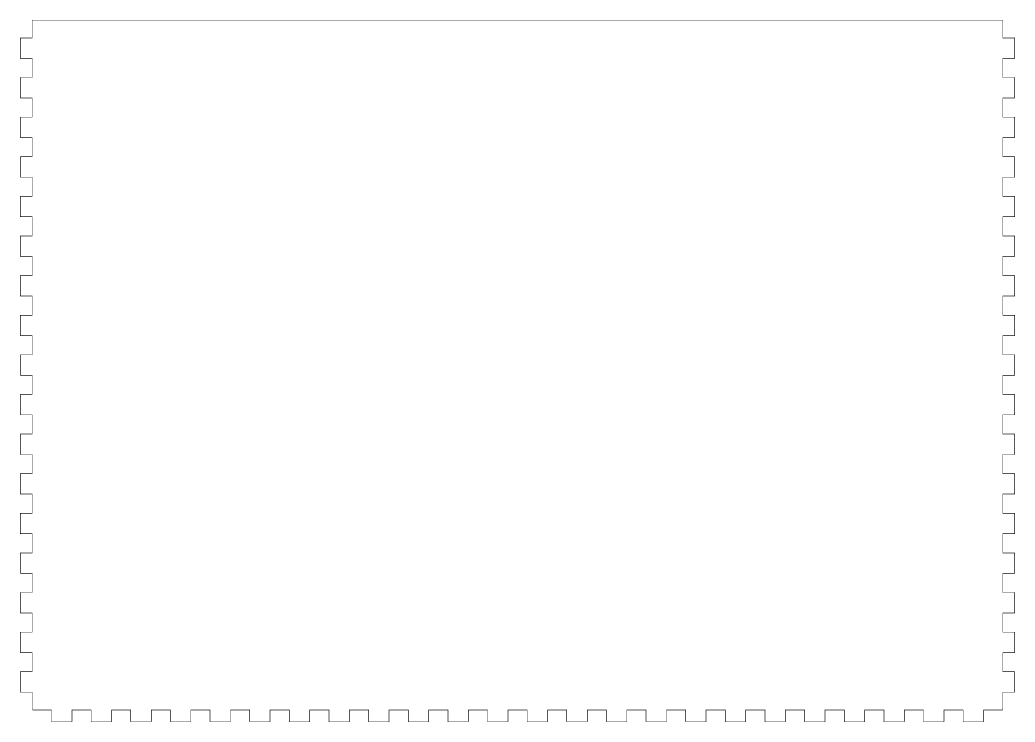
# Model space of a CAD drawing. Extents: x 1 to 1340, y 1 to 615.
# Drawn here: x 0.9 to 334.3, y 1.2 to 236.6 of the extents above; entities that cross this region are included whole.
import ezdxf

# ---------------------------------------------------------------- set-up
doc = ezdxf.new("R2010")
doc.units = 0
doc.layers.get('0').update_dxf_attribs({"linetype": 'CONTINUOUS'})

msp = doc.modelspace()

# ---------------------------------------------------------------- linework, layer by layer
at = {"color": 0, "const_width": 0.2}
for points in [[(5.07118, 236.472), (5.05326, 236.472), (4.99953, 236.442), (4.97057, 236.389), (4.97057, 236.371)], [(4.97057, 236.371), (4.97057, 230.431)], [(330.072, 236.472), (5.07118, 236.472)], [(330.172, 236.371), (330.172, 236.389), (330.142, 236.442), (330.089, 236.472), (330.072, 236.472)], [(330.172, 230.431), (330.172, 236.371)], [(5.07118, 230.532), (1.07074, 230.532), (1.05282, 230.532), (0.99908, 230.503), (0.97014, 230.449), (0.97014, 230.431)], [(0.97014, 230.431), (0.97014, 223.792), (0.97014, 223.775), (0.99908, 223.722), (1.05282, 223.691), (1.07074, 223.691)], [(4.97057, 230.431), (4.97057, 230.449), (4.99953, 230.503), (5.05326, 230.532), (5.07118, 230.532)], [(334.072, 230.532), (330.072, 230.532), (330.089, 230.532), (330.142, 230.503), (330.172, 230.449), (330.172, 230.431)], [(334.173, 223.792), (334.173, 230.431), (334.173, 230.449), (334.143, 230.503), (334.089, 230.532), (334.072, 230.532)], [(1.07074, 223.691), (5.07118, 223.691), (5.05326, 223.691), (4.99953, 223.722), (4.97057, 223.775), (4.97057, 223.792)], [(4.97057, 223.792), (4.97057, 217.153)], [(330.172, 223.792), (330.172, 223.775), (330.142, 223.722), (330.089, 223.691), (330.072, 223.691)], [(330.072, 223.691), (334.072, 223.691), (334.089, 223.691), (334.143, 223.722), (334.173, 223.775), (334.173, 223.792)], [(330.172, 217.153), (330.172, 223.792)], [(5.07118, 217.253), (1.07074, 217.253), (1.05282, 217.253), (0.99908, 217.224), (0.97014, 217.171), (0.97014, 217.153)], [(0.97014, 217.153), (0.97014, 210.513), (0.97014, 210.497), (0.99908, 210.443), (1.05282, 210.413), (1.07074, 210.413)], [(4.97057, 217.153), (4.97057, 217.171), (4.99953, 217.224), (5.05326, 217.253), (5.07118, 217.253)], [(334.072, 217.253), (330.072, 217.253), (330.089, 217.253), (330.142, 217.224), (330.172, 217.171), (330.172, 217.153)], [(334.173, 210.513), (334.173, 217.153), (334.173, 217.171), (334.143, 217.224), (334.089, 217.253), (334.072, 217.253)], [(1.07074, 210.413), (5.07118, 210.413), (5.05326, 210.413), (4.99953, 210.443), (4.97057, 210.497), (4.97057, 210.513)], [(4.97057, 210.513), (4.97057, 203.874)], [(330.172, 210.513), (330.172, 210.497), (330.142, 210.443), (330.089, 210.413), (330.072, 210.413)], [(330.072, 210.413), (334.072, 210.413), (334.089, 210.413), (334.143, 210.443), (334.173, 210.497), (334.173, 210.513)], [(330.172, 203.874), (330.172, 210.513)], [(5.07118, 203.974), (1.07074, 203.974), (1.05282, 203.974), (0.99908, 203.945), (0.97014, 203.892), (0.97014, 203.874)], [(0.97014, 203.874), (0.97014, 197.235), (0.97014, 197.218), (0.99908, 197.164), (1.05282, 197.134), (1.07074, 197.134)], [(4.97057, 203.874), (4.97057, 203.892), (4.99953, 203.945), (5.05326, 203.974), (5.07118, 203.974)], [(334.072, 203.974), (330.072, 203.974), (330.089, 203.974), (330.142, 203.945), (330.172, 203.892), (330.172, 203.874)], [(334.173, 197.235), (334.173, 203.874), (334.173, 203.892), (334.143, 203.945), (334.089, 203.974), (334.072, 203.974)], [(1.07074, 197.134), (5.07118, 197.134), (5.05326, 197.134), (4.99953, 197.164), (4.97057, 197.218), (4.97057, 197.235)], [(4.97057, 197.235), (4.97057, 190.595)], [(330.172, 197.235), (330.172, 197.218), (330.142, 197.164), (330.089, 197.134), (330.072, 197.134)], [(330.072, 197.134), (334.072, 197.134), (334.089, 197.134), (334.143, 197.164), (334.173, 197.218), (334.173, 197.235)], [(330.172, 190.595), (330.172, 197.235)], [(5.07118, 190.696), (1.07074, 190.696), (1.05282, 190.696), (0.99908, 190.667), (0.97014, 190.613), (0.97014, 190.595)], [(0.97014, 190.595), (0.97014, 183.956), (0.97014, 183.939), (0.99908, 183.885), (1.05282, 183.855), (1.07074, 183.855)], [(4.97057, 190.595), (4.97057, 190.613), (4.99953, 190.667), (5.05326, 190.696), (5.07118, 190.696)], [(334.072, 190.696), (330.072, 190.696), (330.089, 190.696), (330.142, 190.667), (330.172, 190.613), (330.172, 190.595)], [(334.173, 183.956), (334.173, 190.595), (334.173, 190.613), (334.143, 190.667), (334.089, 190.696), (334.072, 190.696)], [(1.07074, 183.855), (5.07118, 183.855), (5.05326, 183.855), (4.99953, 183.885), (4.97057, 183.939), (4.97057, 183.956)], [(4.97057, 183.956), (4.97057, 177.316)], [(330.172, 183.956), (330.172, 183.939), (330.142, 183.885), (330.089, 183.855), (330.072, 183.855)], [(330.072, 183.855), (334.072, 183.855), (334.089, 183.855), (334.143, 183.885), (334.173, 183.939), (334.173, 183.956)], [(330.172, 177.316), (330.172, 183.956)], [(5.07118, 177.417), (1.07074, 177.417), (1.05282, 177.417), (0.99908, 177.388), (0.97014, 177.334), (0.97014, 177.316)], [(0.97014, 177.316), (0.97014, 170.677), (0.97014, 170.66), (0.99908, 170.607), (1.05282, 170.576), (1.07074, 170.576)], [(4.97057, 177.316), (4.97057, 177.334), (4.99953, 177.388), (5.05326, 177.417), (5.07118, 177.417)], [(334.072, 177.417), (330.072, 177.417), (330.089, 177.417), (330.142, 177.388), (330.172, 177.334), (330.172, 177.316)], [(334.173, 170.677), (334.173, 177.316), (334.173, 177.334), (334.143, 177.388), (334.089, 177.417), (334.072, 177.417)], [(1.07074, 170.576), (5.07118, 170.576), (5.05326, 170.576), (4.99953, 170.607), (4.97057, 170.66), (4.97057, 170.677)], [(4.97057, 170.677), (4.97057, 164.037)], [(330.172, 170.677), (330.172, 170.66), (330.142, 170.607), (330.089, 170.576), (330.072, 170.576)], [(330.072, 170.576), (334.072, 170.576), (334.089, 170.576), (334.143, 170.607), (334.173, 170.66), (334.173, 170.677)], [(330.172, 164.037), (330.172, 170.677)], [(5.07118, 164.138), (1.07074, 164.138), (1.05282, 164.138), (0.99908, 164.109), (0.97014, 164.055), (0.97014, 164.037)], [(0.97014, 164.037), (0.97014, 157.398), (0.97014, 157.382), (0.99908, 157.328), (1.05282, 157.298), (1.07074, 157.298)], [(4.97057, 164.037), (4.97057, 164.055), (4.99953, 164.109), (5.05326, 164.138), (5.07118, 164.138)], [(334.072, 164.138), (330.072, 164.138), (330.089, 164.138), (330.142, 164.109), (330.172, 164.055), (330.172, 164.037)], [(334.173, 157.398), (334.173, 164.037), (334.173, 164.055), (334.143, 164.109), (334.089, 164.138), (334.072, 164.138)], [(1.07074, 157.298), (5.07118, 157.298), (5.05326, 157.298), (4.99953, 157.328), (4.97057, 157.382), (4.97057, 157.398)], [(4.97057, 157.398), (4.97057, 150.759)], [(330.172, 157.398), (330.172, 157.382), (330.142, 157.328), (330.089, 157.298), (330.072, 157.298)], [(330.072, 157.298), (334.072, 157.298), (334.089, 157.298), (334.143, 157.328), (334.173, 157.382), (334.173, 157.398)], [(330.172, 150.759), (330.172, 157.398)], [(5.07118, 150.859), (1.07074, 150.859), (1.05282, 150.859), (0.99908, 150.83), (0.97014, 150.777), (0.97014, 150.759)], [(0.97014, 150.759), (0.97014, 144.119), (0.97014, 144.103), (0.99908, 144.049), (1.05282, 144.019), (1.07074, 144.019)], [(4.97057, 150.759), (4.97057, 150.777), (4.99953, 150.83), (5.05326, 150.859), (5.07118, 150.859)], [(334.072, 150.859), (330.072, 150.859), (330.089, 150.859), (330.142, 150.83), (330.172, 150.777), (330.172, 150.759)], [(334.173, 144.119), (334.173, 150.759), (334.173, 150.777), (334.143, 150.83), (334.089, 150.859), (334.072, 150.859)], [(1.07074, 144.019), (5.07118, 144.019), (5.05326, 144.019), (4.99953, 144.049), (4.97057, 144.103), (4.97057, 144.119)], [(4.97057, 144.119), (4.97057, 137.48)], [(330.172, 144.119), (330.172, 144.103), (330.142, 144.049), (330.089, 144.019), (330.072, 144.019)], [(330.072, 144.019), (334.072, 144.019), (334.089, 144.019), (334.143, 144.049), (334.173, 144.103), (334.173, 144.119)], [(330.172, 137.48), (330.172, 144.119)], [(5.07118, 137.581), (1.07074, 137.581), (1.05282, 137.581), (0.99908, 137.552), (0.97014, 137.498), (0.97014, 137.48)], [(0.97014, 137.48), (0.97014, 130.841), (0.97014, 130.824), (0.99908, 130.77), (1.05282, 130.74), (1.07074, 130.74)], [(4.97057, 137.48), (4.97057, 137.498), (4.99953, 137.552), (5.05326, 137.581), (5.07118, 137.581)], [(334.072, 137.581), (330.072, 137.581), (330.089, 137.581), (330.142, 137.552), (330.172, 137.498), (330.172, 137.48)], [(334.173, 130.841), (334.173, 137.48), (334.173, 137.498), (334.143, 137.552), (334.089, 137.581), (334.072, 137.581)], [(1.07074, 130.74), (5.07118, 130.74), (5.05326, 130.74), (4.99953, 130.77), (4.97057, 130.824), (4.97057, 130.841)], [(4.97057, 130.841), (4.97057, 124.201)], [(330.172, 130.841), (330.172, 130.824), (330.142, 130.77), (330.089, 130.74), (330.072, 130.74)], [(330.072, 130.74), (334.072, 130.74), (334.089, 130.74), (334.143, 130.77), (334.173, 130.824), (334.173, 130.841)], [(330.172, 124.201), (330.172, 130.841)], [(5.07118, 124.302), (1.07074, 124.302), (1.05282, 124.302), (0.99908, 124.273), (0.97014, 124.219), (0.97014, 124.201)], [(0.97014, 124.201), (0.97014, 117.562), (0.97014, 117.545), (0.99908, 117.492), (1.05282, 117.461), (1.07074, 117.461)], [(4.97057, 124.201), (4.97057, 124.219), (4.99953, 124.273), (5.05326, 124.302), (5.07118, 124.302)], [(334.072, 124.302), (330.072, 124.302), (330.089, 124.302), (330.142, 124.273), (330.172, 124.219), (330.172, 124.201)], [(334.173, 117.562), (334.173, 124.201), (334.173, 124.219), (334.143, 124.273), (334.089, 124.302), (334.072, 124.302)], [(1.07074, 117.461), (5.07118, 117.461), (5.05326, 117.461), (4.99953, 117.492), (4.97057, 117.545), (4.97057, 117.562)], [(4.97057, 117.562), (4.97057, 110.923)], [(330.172, 117.562), (330.172, 117.545), (330.142, 117.492), (330.089, 117.461), (330.072, 117.461)], [(330.072, 117.461), (334.072, 117.461), (334.089, 117.461), (334.143, 117.492), (334.173, 117.545), (334.173, 117.562)], [(330.172, 110.923), (330.172, 117.562)], [(5.07118, 111.023), (1.07074, 111.023), (1.05282, 111.023), (0.99908, 110.994), (0.97014, 110.94), (0.97014, 110.923)], [(0.97014, 110.923), (0.97014, 104.283), (0.97014, 104.267), (0.99908, 104.213), (1.05282, 104.182), (1.07074, 104.182)], [(4.97057, 110.923), (4.97057, 110.94), (4.99953, 110.994), (5.05326, 111.023), (5.07118, 111.023)], [(334.072, 111.023), (330.072, 111.023), (330.089, 111.023), (330.142, 110.994), (330.172, 110.94), (330.172, 110.923)], [(334.173, 104.283), (334.173, 110.923), (334.173, 110.94), (334.143, 110.994), (334.089, 111.023), (334.072, 111.023)], [(1.07074, 104.182), (5.07118, 104.182), (5.05326, 104.182), (4.99953, 104.213), (4.97057, 104.267), (4.97057, 104.283)], [(4.97057, 104.283), (4.97057, 97.6436)], [(330.172, 104.283), (330.172, 104.267), (330.142, 104.213), (330.089, 104.182), (330.072, 104.182)], [(330.072, 104.182), (334.072, 104.182), (334.089, 104.182), (334.143, 104.213), (334.173, 104.267), (334.173, 104.283)], [(330.172, 97.6436), (330.172, 104.283)], [(5.07118, 97.7441), (1.07074, 97.7441), (1.05282, 97.7441), (0.99908, 97.7152), (0.97014, 97.6616), (0.97014, 97.6436)], [(0.97014, 97.6436), (0.97014, 91.0043), (0.97014, 90.9877), (0.99908, 90.9341), (1.05282, 90.9038), (1.07074, 90.9038)], [(4.97057, 97.6436), (4.97057, 97.6616), (4.99953, 97.7152), (5.05326, 97.7441), (5.07118, 97.7441)], [(334.072, 97.7441), (330.072, 97.7441), (330.089, 97.7441), (330.142, 97.7152), (330.172, 97.6616), (330.172, 97.6436)], [(334.173, 91.0043), (334.173, 97.6436), (334.173, 97.6616), (334.143, 97.7152), (334.089, 97.7441), (334.072, 97.7441)], [(1.07074, 90.9038), (5.07118, 90.9038), (5.05326, 90.9038), (4.99953, 90.9341), (4.97057, 90.9877), (4.97057, 91.0043)], [(4.97057, 91.0043), (4.97057, 84.365)], [(330.172, 91.0043), (330.172, 90.9877), (330.142, 90.9341), (330.089, 90.9038), (330.072, 90.9038)], [(330.072, 90.9038), (334.072, 90.9038), (334.089, 90.9038), (334.143, 90.9341), (334.173, 90.9877), (334.173, 91.0043)], [(330.172, 84.365), (330.172, 91.0043)], [(5.07118, 84.4656), (1.07074, 84.4656), (1.05282, 84.4656), (0.99908, 84.4367), (0.97014, 84.3827), (0.97014, 84.365)], [(0.97014, 84.365), (0.97014, 77.7254), (0.97014, 77.7088), (0.99908, 77.6552), (1.05282, 77.6249), (1.07074, 77.6249)], [(4.97057, 84.365), (4.97057, 84.3827), (4.99953, 84.4367), (5.05326, 84.4656), (5.07118, 84.4656)], [(334.072, 84.4656), (330.072, 84.4656), (330.089, 84.4656), (330.142, 84.4367), (330.172, 84.3827), (330.172, 84.365)], [(334.173, 77.7254), (334.173, 84.365), (334.173, 84.3827), (334.143, 84.4367), (334.089, 84.4656), (334.072, 84.4656)], [(1.07074, 77.6249), (5.07118, 77.6249), (5.05326, 77.6249), (4.99953, 77.6552), (4.97057, 77.7088), (4.97057, 77.7254)], [(4.97057, 77.7254), (4.97057, 71.0861)], [(330.172, 77.7254), (330.172, 77.7088), (330.142, 77.6552), (330.089, 77.6249), (330.072, 77.6249)], [(330.072, 77.6249), (334.072, 77.6249), (334.089, 77.6249), (334.143, 77.6552), (334.173, 77.7088), (334.173, 77.7254)], [(330.172, 71.0861), (330.172, 77.7254)], [(5.07118, 71.1867), (1.07074, 71.1867), (1.05282, 71.1867), (0.99908, 71.1577), (0.97014, 71.1041), (0.97014, 71.0861)], [(0.97014, 71.0861), (0.97014, 64.4469), (0.97014, 64.4303), (0.99908, 64.3763), (1.05282, 64.346), (1.07074, 64.346)], [(4.97057, 71.0861), (4.97057, 71.1041), (4.99953, 71.1577), (5.05326, 71.1867), (5.07118, 71.1867)], [(334.072, 71.1867), (330.072, 71.1867), (330.089, 71.1867), (330.142, 71.1577), (330.172, 71.1041), (330.172, 71.0861)], [(334.173, 64.4469), (334.173, 71.0861), (334.173, 71.1041), (334.143, 71.1577), (334.089, 71.1867), (334.072, 71.1867)], [(1.07074, 64.346), (5.07118, 64.346), (5.05326, 64.346), (4.99953, 64.3763), (4.97057, 64.4303), (4.97057, 64.4469)], [(4.97057, 64.4469), (4.97057, 57.8072)], [(330.172, 64.4469), (330.172, 64.4303), (330.142, 64.3763), (330.089, 64.346), (330.072, 64.346)], [(330.072, 64.346), (334.072, 64.346), (334.089, 64.346), (334.143, 64.3763), (334.173, 64.4303), (334.173, 64.4469)], [(330.172, 57.8072), (330.172, 64.4469)], [(5.07118, 57.9078), (1.07074, 57.9078), (1.05282, 57.9078), (0.99908, 57.8788), (0.97014, 57.8252), (0.97014, 57.8072)], [(0.97014, 57.8072), (0.97014, 51.1679), (0.97014, 51.1514), (0.99908, 51.0977), (1.05282, 51.0674), (1.07074, 51.0674)], [(4.97057, 57.8072), (4.97057, 57.8252), (4.99953, 57.8788), (5.05326, 57.9078), (5.07118, 57.9078)], [(334.072, 57.9078), (330.072, 57.9078), (330.089, 57.9078), (330.142, 57.8788), (330.172, 57.8252), (330.172, 57.8072)], [(334.173, 51.1679), (334.173, 57.8072), (334.173, 57.8252), (334.143, 57.8788), (334.089, 57.9078), (334.072, 57.9078)], [(1.07074, 51.0674), (5.07118, 51.0674), (5.05326, 51.0674), (4.99953, 51.0977), (4.97057, 51.1514), (4.97057, 51.1679)], [(4.97057, 51.1679), (4.97057, 44.5287)], [(330.172, 51.1679), (330.172, 51.1514), (330.142, 51.0977), (330.089, 51.0674), (330.072, 51.0674)], [(330.072, 51.0674), (334.072, 51.0674), (334.089, 51.0674), (334.143, 51.0977), (334.173, 51.1514), (334.173, 51.1679)], [(330.172, 44.5287), (330.172, 51.1679)], [(5.07118, 44.6292), (1.07074, 44.6292), (1.05282, 44.6292), (0.99908, 44.6003), (0.97014, 44.5463), (0.97014, 44.5287)], [(0.97014, 44.5287), (0.97014, 37.889), (0.97014, 37.8725), (0.99908, 37.8188), (1.05282, 37.7885), (1.07074, 37.7885)], [(4.97057, 44.5287), (4.97057, 44.5463), (4.99953, 44.6003), (5.05326, 44.6292), (5.07118, 44.6292)], [(334.072, 44.6292), (330.072, 44.6292), (330.089, 44.6292), (330.142, 44.6003), (330.172, 44.5463), (330.172, 44.5287)], [(334.173, 37.889), (334.173, 44.5287), (334.173, 44.5463), (334.143, 44.6003), (334.089, 44.6292), (334.072, 44.6292)], [(1.07074, 37.7885), (5.07118, 37.7885), (5.05326, 37.7885), (4.99953, 37.8188), (4.97057, 37.8725), (4.97057, 37.889)], [(4.97057, 37.889), (4.97057, 31.2498)], [(330.172, 37.889), (330.172, 37.8725), (330.142, 37.8188), (330.089, 37.7885), (330.072, 37.7885)], [(330.072, 37.7885), (334.072, 37.7885), (334.089, 37.7885), (334.143, 37.8188), (334.173, 37.8725), (334.173, 37.889)], [(330.172, 31.2498), (330.172, 37.889)], [(5.07118, 31.3504), (1.07074, 31.3504), (1.05282, 31.3504), (0.99908, 31.3214), (0.97014, 31.2677), (0.97014, 31.2498)], [(0.97014, 31.2498), (0.97014, 24.6104), (0.97014, 24.5938), (0.99908, 24.5401), (1.05282, 24.5098), (1.07074, 24.5098)], [(4.97057, 31.2498), (4.97057, 31.2677), (4.99953, 31.3214), (5.05326, 31.3504), (5.07118, 31.3504)], [(334.072, 31.3504), (330.072, 31.3504), (330.089, 31.3504), (330.142, 31.3214), (330.172, 31.2677), (330.172, 31.2498)], [(334.173, 24.6104), (334.173, 31.2498), (334.173, 31.2677), (334.143, 31.3214), (334.089, 31.3504), (334.072, 31.3504)], [(1.07074, 24.5098), (5.07118, 24.5098), (5.05326, 24.5098), (4.99953, 24.5401), (4.97057, 24.5938), (4.97057, 24.6104)], [(4.97057, 24.6104), (4.97057, 17.971)], [(330.172, 24.6104), (330.172, 24.5938), (330.142, 24.5401), (330.089, 24.5098), (330.072, 24.5098)], [(330.072, 24.5098), (334.072, 24.5098), (334.089, 24.5098), (334.143, 24.5401), (334.173, 24.5938), (334.173, 24.6104)], [(330.172, 17.971), (330.172, 24.6104)], [(5.07118, 18.0716), (1.07074, 18.0716), (1.05282, 18.0716), (0.99908, 18.0426), (0.97014, 17.9889), (0.97014, 17.971)], [(0.97014, 17.971), (0.97014, 11.3316), (0.97014, 11.3151), (0.99908, 11.2613), (1.05282, 11.231), (1.07074, 11.231)], [(4.97057, 17.971), (4.97057, 17.9889), (4.99953, 18.0426), (5.05326, 18.0716), (5.07118, 18.0716)], [(334.072, 18.0716), (330.072, 18.0716), (330.089, 18.0716), (330.142, 18.0426), (330.172, 17.9889), (330.172, 17.971)], [(334.173, 11.3316), (334.173, 17.971), (334.173, 17.9889), (334.143, 18.0426), (334.089, 18.0716), (334.072, 18.0716)], [(1.07074, 11.231), (5.07118, 11.231), (5.05326, 11.231), (4.99953, 11.2613), (4.97057, 11.3151), (4.97057, 11.3316)], [(4.97057, 11.3316), (4.97057, 5.39228)], [(330.172, 11.3316), (330.172, 11.3151), (330.142, 11.2613), (330.089, 11.231), (330.072, 11.231)], [(330.072, 11.231), (334.072, 11.231), (334.089, 11.231), (334.143, 11.2613), (334.173, 11.3151), (334.173, 11.3316)], [(330.172, 5.39228), (330.172, 11.3316)], [(4.97057, 5.39228), (4.97057, 5.37573), (4.99953, 5.32197), (5.05326, 5.29167), (5.07118, 5.29167)], [(5.10011, 5.29167), (11.5604, 5.29167)], [(11.5604, 5.29167), (11.5425, 5.29167), (11.4887, 5.32197), (11.4598, 5.37573), (11.4598, 5.39228)], [(11.4598, 5.39228), (11.4598, 1.39182), (11.4598, 1.37528), (11.4887, 1.32154), (11.5425, 1.29122), (11.5604, 1.29122)], [(18.3003, 1.39182), (18.3003, 5.39228), (18.3003, 5.37573), (18.27, 5.32197), (18.2163, 5.29167), (18.1997, 5.29167)], [(18.1997, 5.29167), (24.8392, 5.29167)], [(24.8392, 5.29167), (24.8212, 5.29167), (24.7675, 5.32197), (24.7385, 5.37573), (24.7385, 5.39228)], [(24.7385, 5.39228), (24.7385, 1.39182), (24.7385, 1.37528), (24.7675, 1.32154), (24.8212, 1.29122), (24.8392, 1.29122)], [(31.5791, 1.39182), (31.5791, 5.39228), (31.5791, 5.37573), (31.5488, 5.32197), (31.495, 5.29167), (31.4785, 5.29167)], [(31.4785, 5.29167), (38.118, 5.29167)], [(38.118, 5.29167), (38.1, 5.29167), (38.0464, 5.32197), (38.0174, 5.37573), (38.0174, 5.39228)], [(38.0174, 5.39228), (38.0174, 1.39182), (38.0174, 1.37528), (38.0464, 1.32154), (38.1, 1.29122), (38.118, 1.29122)], [(44.8578, 1.39182), (44.8578, 5.39228), (44.8578, 5.37573), (44.8275, 5.32197), (44.7738, 5.29167), (44.7573, 5.29167)], [(44.7573, 5.29167), (51.3965, 5.29167)], [(51.3965, 5.29167), (51.3789, 5.29167), (51.3249, 5.32197), (51.296, 5.37573), (51.296, 5.39228)], [(51.296, 5.39228), (51.296, 1.39182), (51.296, 1.37528), (51.3249, 1.32154), (51.3789, 1.29122), (51.3965, 1.29122)], [(58.1367, 1.39182), (58.1367, 5.39228), (58.1367, 5.37573), (58.1064, 5.32197), (58.0528, 5.29167), (58.0362, 5.29167)], [(58.0362, 5.29167), (64.6755, 5.29167)], [(64.6755, 5.29167), (64.6575, 5.29167), (64.6038, 5.32197), (64.5749, 5.37573), (64.5749, 5.39228)], [(64.5749, 5.39228), (64.5749, 1.39182), (64.5749, 1.37528), (64.6038, 1.32154), (64.6575, 1.29122), (64.6755, 1.29122)], [(71.4156, 1.39182), (71.4156, 5.39228), (71.4156, 5.37573), (71.3853, 5.32197), (71.3313, 5.29167), (71.3147, 5.29167)], [(71.3147, 5.29167), (77.9544, 5.29167)], [(77.9544, 5.29167), (77.9364, 5.29167), (77.8828, 5.32197), (77.8538, 5.37573), (77.8538, 5.39228)], [(77.8538, 5.39228), (77.8538, 1.39182), (77.8538, 1.37528), (77.8828, 1.32154), (77.9364, 1.29122), (77.9544, 1.29122)], [(84.6942, 1.39182), (84.6942, 5.39228), (84.6942, 5.37573), (84.6638, 5.32197), (84.6102, 5.29167), (84.5936, 5.29167)], [(84.5936, 5.29167), (91.2329, 5.29167)], [(91.2329, 5.29167), (91.2153, 5.29167), (91.1613, 5.32197), (91.1324, 5.37573), (91.1324, 5.39228)], [(91.1324, 5.39228), (91.1324, 1.39182), (91.1324, 1.37528), (91.1613, 1.32154), (91.2153, 1.29122), (91.2329, 1.29122)], [(97.9731, 1.39182), (97.9731, 5.39228), (97.9731, 5.37573), (97.9428, 5.32197), (97.8888, 5.29167), (97.8725, 5.29167)], [(97.8725, 5.29167), (104.512, 5.29167)], [(104.512, 5.29167), (104.494, 5.29167), (104.44, 5.32197), (104.411, 5.37573), (104.411, 5.39228)], [(104.411, 5.39228), (104.411, 1.39182), (104.411, 1.37528), (104.44, 1.32154), (104.494, 1.29122), (104.512, 1.29122)], [(111.252, 1.39182), (111.252, 5.39228), (111.252, 5.37573), (111.221, 5.32197), (111.168, 5.29167), (111.151, 5.29167)], [(111.151, 5.29167), (117.791, 5.29167)], [(117.791, 5.29167), (117.773, 5.29167), (117.719, 5.32197), (117.69, 5.37573), (117.69, 5.39228)], [(117.69, 5.39228), (117.69, 1.39182), (117.69, 1.37528), (117.719, 1.32154), (117.773, 1.29122), (117.791, 1.29122)], [(124.531, 1.39182), (124.531, 5.39228), (124.531, 5.37573), (124.5, 5.32197), (124.447, 5.29167), (124.43, 5.29167)], [(124.43, 5.29167), (131.069, 5.29167)], [(131.069, 5.29167), (131.051, 5.29167), (130.998, 5.32197), (130.969, 5.37573), (130.969, 5.39228)], [(130.969, 5.39228), (130.969, 1.39182), (130.969, 1.37528), (130.998, 1.32154), (131.051, 1.29122), (131.069, 1.29122)], [(137.809, 1.39182), (137.809, 5.39228), (137.809, 5.37573), (137.779, 5.32197), (137.725, 5.29167), (137.709, 5.29167)], [(137.709, 5.29167), (144.348, 5.29167)], [(144.348, 5.29167), (144.33, 5.29167), (144.277, 5.32197), (144.248, 5.37573), (144.248, 5.39228)], [(144.248, 5.39228), (144.248, 1.39182), (144.248, 1.37528), (144.277, 1.32154), (144.33, 1.29122), (144.348, 1.29122)], [(151.088, 1.39182), (151.088, 5.39228), (151.088, 5.37573), (151.058, 5.32197), (151.004, 5.29167), (150.987, 5.29167)], [(150.987, 5.29167), (157.627, 5.29167)], [(157.627, 5.29167), (157.609, 5.29167), (157.555, 5.32197), (157.526, 5.37573), (157.526, 5.39228)], [(157.526, 5.39228), (157.526, 1.39182), (157.526, 1.37528), (157.555, 1.32154), (157.609, 1.29122), (157.627, 1.29122)], [(164.367, 1.39182), (164.367, 5.39228), (164.367, 5.37573), (164.337, 5.32197), (164.283, 5.29167), (164.266, 5.29167)], [(164.266, 5.29167), (170.906, 5.29167)], [(170.906, 5.29167), (170.888, 5.29167), (170.834, 5.32197), (170.805, 5.37573), (170.805, 5.39228)], [(170.805, 5.39228), (170.805, 1.39182), (170.805, 1.37528), (170.834, 1.32154), (170.888, 1.29122), (170.906, 1.29122)], [(177.646, 1.39182), (177.646, 5.39228), (177.646, 5.37573), (177.615, 5.32197), (177.562, 5.29167), (177.545, 5.29167)], [(177.545, 5.29167), (184.185, 5.29167)], [(184.185, 5.29167), (184.167, 5.29167), (184.113, 5.32197), (184.084, 5.37573), (184.084, 5.39228)], [(184.084, 5.39228), (184.084, 1.39182), (184.084, 1.37528), (184.113, 1.32154), (184.167, 1.29122), (184.185, 1.29122)], [(190.924, 1.39182), (190.924, 5.39228), (190.924, 5.37573), (190.894, 5.32197), (190.84, 5.29167), (190.824, 5.29167)], [(190.824, 5.29167), (197.463, 5.29167)], [(197.463, 5.29167), (197.445, 5.29167), (197.392, 5.32197), (197.363, 5.37573), (197.363, 5.39228)], [(197.363, 5.39228), (197.363, 1.39182), (197.363, 1.37528), (197.392, 1.32154), (197.445, 1.29122), (197.463, 1.29122)], [(204.203, 1.39182), (204.203, 5.39228), (204.203, 5.37573), (204.173, 5.32197), (204.119, 5.29167), (204.103, 5.29167)], [(204.103, 5.29167), (210.742, 5.29167)], [(210.742, 5.29167), (210.724, 5.29167), (210.67, 5.32197), (210.641, 5.37573), (210.641, 5.39228)], [(210.641, 5.39228), (210.641, 1.39182), (210.641, 1.37528), (210.67, 1.32154), (210.724, 1.29122), (210.742, 1.29122)], [(217.482, 1.39182), (217.482, 5.39228), (217.482, 5.37573), (217.452, 5.32197), (217.398, 5.29167), (217.381, 5.29167)], [(217.381, 5.29167), (224.021, 5.29167)], [(224.021, 5.29167), (224.003, 5.29167), (223.949, 5.32197), (223.92, 5.37573), (223.92, 5.39228)], [(223.92, 5.39228), (223.92, 1.39182), (223.92, 1.37528), (223.949, 1.32154), (224.003, 1.29122), (224.021, 1.29122)], [(230.761, 1.39182), (230.761, 5.39228), (230.761, 5.37573), (230.73, 5.32197), (230.677, 5.29167), (230.66, 5.29167)], [(230.66, 5.29167), (237.299, 5.29167)], [(237.299, 5.29167), (237.282, 5.29167), (237.228, 5.32197), (237.199, 5.37573), (237.199, 5.39228)], [(237.199, 5.39228), (237.199, 1.39182), (237.199, 1.37528), (237.228, 1.32154), (237.282, 1.29122), (237.299, 1.29122)], [(244.04, 1.39182), (244.04, 5.39228), (244.04, 5.37573), (244.009, 5.32197), (243.955, 5.29167), (243.939, 5.29167)], [(243.939, 5.29167), (250.578, 5.29167)], [(250.578, 5.29167), (250.56, 5.29167), (250.507, 5.32197), (250.478, 5.37573), (250.478, 5.39228)], [(250.478, 5.39228), (250.478, 1.39182), (250.478, 1.37528), (250.507, 1.32154), (250.56, 1.29122), (250.578, 1.29122)], [(257.318, 1.39182), (257.318, 5.39228), (257.318, 5.37573), (257.288, 5.32197), (257.234, 5.29167), (257.218, 5.29167)], [(257.218, 5.29167), (263.857, 5.29167)], [(263.857, 5.29167), (263.839, 5.29167), (263.785, 5.32197), (263.756, 5.37573), (263.756, 5.39228)], [(263.756, 5.39228), (263.756, 1.39182), (263.756, 1.37528), (263.785, 1.32154), (263.839, 1.29122), (263.857, 1.29122)], [(270.597, 1.39182), (270.597, 5.39228), (270.597, 5.37573), (270.567, 5.32197), (270.513, 5.29167), (270.497, 5.29167)], [(270.497, 5.29167), (277.136, 5.29167)], [(277.136, 5.29167), (277.118, 5.29167), (277.064, 5.32197), (277.035, 5.37573), (277.035, 5.39228)], [(277.035, 5.39228), (277.035, 1.39182), (277.035, 1.37528), (277.064, 1.32154), (277.118, 1.29122), (277.136, 1.29122)], [(283.876, 1.39182), (283.876, 5.39228), (283.876, 5.37573), (283.846, 5.32197), (283.792, 5.29167), (283.775, 5.29167)], [(283.775, 5.29167), (290.415, 5.29167)], [(290.415, 5.29167), (290.397, 5.29167), (290.343, 5.32197), (290.314, 5.37573), (290.314, 5.39228)], [(290.314, 5.39228), (290.314, 1.39182), (290.314, 1.37528), (290.343, 1.32154), (290.397, 1.29122), (290.415, 1.29122)], [(297.155, 1.39182), (297.155, 5.39228), (297.155, 5.37573), (297.124, 5.32197), (297.071, 5.29167), (297.054, 5.29167)], [(297.054, 5.29167), (303.693, 5.29167)], [(303.693, 5.29167), (303.676, 5.29167), (303.622, 5.32197), (303.593, 5.37573), (303.593, 5.39228)], [(303.593, 5.39228), (303.593, 1.39182), (303.593, 1.37528), (303.622, 1.32154), (303.676, 1.29122), (303.693, 1.29122)], [(310.434, 1.39182), (310.434, 5.39228), (310.434, 5.37573), (310.403, 5.32197), (310.349, 5.29167), (310.333, 5.29167)], [(310.333, 5.29167), (316.972, 5.29167)], [(316.972, 5.29167), (316.954, 5.29167), (316.901, 5.32197), (316.872, 5.37573), (316.872, 5.39228)], [(316.872, 5.39228), (316.872, 1.39182), (316.872, 1.37528), (316.901, 1.32154), (316.954, 1.29122), (316.972, 1.29122)], [(323.712, 1.39182), (323.712, 5.39228), (323.712, 5.37573), (323.682, 5.32197), (323.628, 5.29167), (323.612, 5.29167)], [(323.612, 5.29167), (330.072, 5.29167)], [(330.072, 5.29167), (330.089, 5.29167), (330.142, 5.32197), (330.172, 5.37573), (330.172, 5.39228)], [(11.5604, 1.29122), (18.1997, 1.29122), (18.2163, 1.29122), (18.27, 1.32154), (18.3003, 1.37528), (18.3003, 1.39182)], [(24.8392, 1.29122), (31.4785, 1.29122), (31.495, 1.29122), (31.5488, 1.32154), (31.5791, 1.37528), (31.5791, 1.39182)], [(38.118, 1.29122), (44.7573, 1.29122), (44.7738, 1.29122), (44.8275, 1.32154), (44.8578, 1.37528), (44.8578, 1.39182)], [(51.3965, 1.29122), (58.0362, 1.29122), (58.0528, 1.29122), (58.1064, 1.32154), (58.1367, 1.37528), (58.1367, 1.39182)], [(64.6755, 1.29122), (71.3147, 1.29122), (71.3313, 1.29122), (71.3853, 1.32154), (71.4156, 1.37528), (71.4156, 1.39182)], [(77.9544, 1.29122), (84.5936, 1.29122), (84.6102, 1.29122), (84.6638, 1.32154), (84.6942, 1.37528), (84.6942, 1.39182)], [(91.2329, 1.29122), (97.8725, 1.29122), (97.8888, 1.29122), (97.9428, 1.32154), (97.9731, 1.37528), (97.9731, 1.39182)], [(104.512, 1.29122), (111.151, 1.29122), (111.168, 1.29122), (111.221, 1.32154), (111.252, 1.37528), (111.252, 1.39182)], [(117.791, 1.29122), (124.43, 1.29122), (124.447, 1.29122), (124.5, 1.32154), (124.531, 1.37528), (124.531, 1.39182)], [(131.069, 1.29122), (137.709, 1.29122), (137.725, 1.29122), (137.779, 1.32154), (137.809, 1.37528), (137.809, 1.39182)], [(144.348, 1.29122), (150.987, 1.29122), (151.004, 1.29122), (151.058, 1.32154), (151.088, 1.37528), (151.088, 1.39182)], [(157.627, 1.29122), (164.266, 1.29122), (164.283, 1.29122), (164.337, 1.32154), (164.367, 1.37528), (164.367, 1.39182)], [(170.906, 1.29122), (177.545, 1.29122), (177.562, 1.29122), (177.615, 1.32154), (177.646, 1.37528), (177.646, 1.39182)], [(184.185, 1.29122), (190.824, 1.29122), (190.84, 1.29122), (190.894, 1.32154), (190.924, 1.37528), (190.924, 1.39182)], [(197.463, 1.29122), (204.103, 1.29122), (204.119, 1.29122), (204.173, 1.32154), (204.203, 1.37528), (204.203, 1.39182)], [(210.742, 1.29122), (217.381, 1.29122), (217.398, 1.29122), (217.452, 1.32154), (217.482, 1.37528), (217.482, 1.39182)], [(224.021, 1.29122), (230.66, 1.29122), (230.677, 1.29122), (230.73, 1.32154), (230.761, 1.37528), (230.761, 1.39182)], [(237.299, 1.29122), (243.939, 1.29122), (243.955, 1.29122), (244.009, 1.32154), (244.04, 1.37528), (244.04, 1.39182)], [(250.578, 1.29122), (257.218, 1.29122), (257.234, 1.29122), (257.288, 1.32154), (257.318, 1.37528), (257.318, 1.39182)], [(263.857, 1.29122), (270.497, 1.29122), (270.513, 1.29122), (270.567, 1.32154), (270.597, 1.37528), (270.597, 1.39182)], [(277.136, 1.29122), (283.775, 1.29122), (283.792, 1.29122), (283.846, 1.32154), (283.876, 1.37528), (283.876, 1.39182)], [(290.415, 1.29122), (297.054, 1.29122), (297.071, 1.29122), (297.124, 1.32154), (297.155, 1.37528), (297.155, 1.39182)], [(303.693, 1.29122), (310.333, 1.29122), (310.349, 1.29122), (310.403, 1.32154), (310.434, 1.37528), (310.434, 1.39182)], [(316.972, 1.29122), (323.612, 1.29122), (323.628, 1.29122), (323.682, 1.32154), (323.712, 1.37528), (323.712, 1.39182)]]:
    msp.add_lwpolyline(points, dxfattribs=at)

doc.saveas('drawing.dxf')
